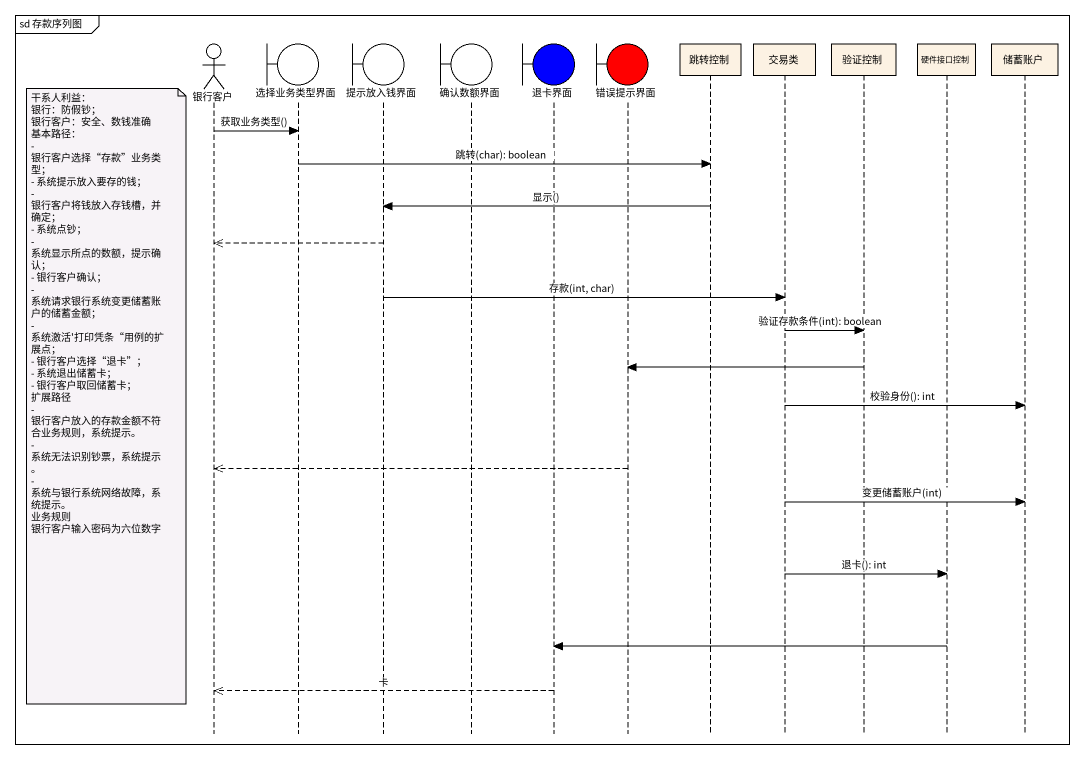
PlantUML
@startuml
mainframe sd 存款序列图
hide footbox
actor 银行客户
boundary 选择业务类型界面
boundary 提示放入钱界面
boundary 确认数额界面
boundary 退卡界面 #0000FF
boundary 错误提示界面 #FF0000
participant 跳转控制
participant 交易类
participant 验证控制
participant 硬件接口控制
participant 储蓄账户

银行客户 -> 选择业务类型界面 : 获取业务类型()
选择业务类型界面 -> 跳转控制 : 跳转(char): boolean
跳转控制 -> 提示放入钱界面 : 显示()
提示放入钱界面 -->> 银行客户
提示放入钱界面 -> 交易类 : 存款(int, char)
交易类 -> 验证控制 : 验证存款条件(int): boolean
验证控制 -> 错误提示界面
note left of 银行客户
  干系人利益：
  银行：防假钞；
  银行客户：安全、数钱准确
  基本路径：
  - 银行客户选择“存款”业务类型；
  - 系统提示放入要存的钱；
  - 银行客户将钱放入存钱槽，并确定；
  - 系统点钞；
  - 系统显示所点的数额，提示确认；
  - 银行客户确认；
  - 系统请求银行系统变更储蓄账户的储蓄金额；
  - 系统激活'打印凭条“用例的扩展点；
  - 银行客户选择“退卡”；
  - 系统退出储蓄卡；
  - 银行客户取回储蓄卡；
  扩展路径
  - 银行客户放入的存款金额不符合业务规则，系统提示。
  - 系统无法识别钞票，系统提示。
  - 系统与银行系统网络故障，系统提示。
  业务规则
  银行客户输入密码为六位数字
end note
交易类 -> 储蓄账户 : 校验身份(): int
错误提示界面 -->> 银行客户
交易类 -> 储蓄账户 : 变更储蓄账户(int)
交易类 -> 硬件接口控制 : 退卡(): int
硬件接口控制 -> 退卡界面
退卡界面 -->> 银行客户 : 卡
@enduml
